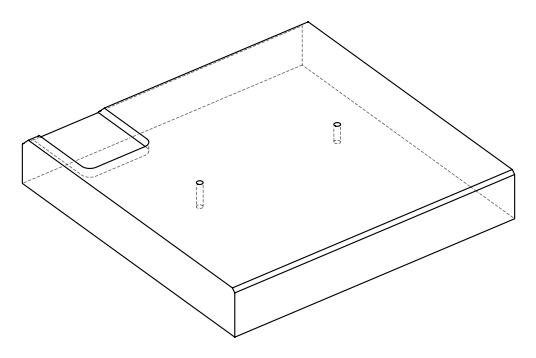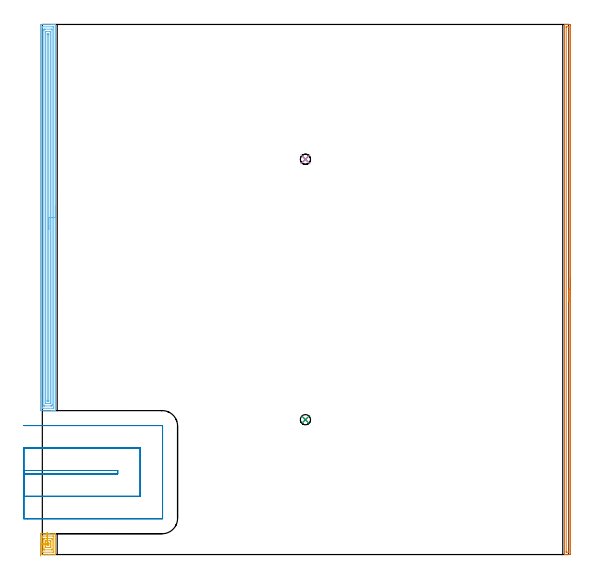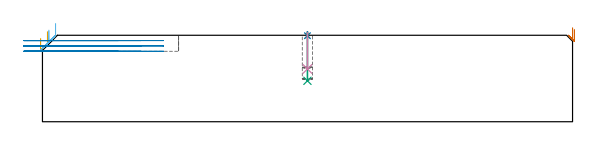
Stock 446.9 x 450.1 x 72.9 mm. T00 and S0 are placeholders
(PLAN: 8 operations, 3 tool changes, 27.4 min)
(1 SPOT_DRILL | STEP1POCKET | NXT0321_9005460120000 | 0.03 min | 0 mm3)
(2 SPOT_DRILL_1 | STEP1POCKET_1 | NXT0321_9005460120000 | 0.03 min | 1 mm3)
(3 DRILL_BLIND_HOLE_INTO_CENTER | STEP1POCKET | NXT0301_058 | 0.16 min | 2202 mm3)
(4 DRILL_BLIND_HOLE_INTO_CENTER_1 | STEP1POCKET_1 | NXT0301_058 | 0.12 min | 1611 mm3)
(5 AREA_MILL | FG_CHAMFER_SURFACE | UGT0205_001 | 0.94 min | 1936 mm3)
(6 AREA_MILL_1 | FG_CHAMFER_SURFACE_1 | UGT0205_001 | 13.35 min | 26558 mm3)
(7 AREA_MILL_2 | FG_CHAMFER_SURFACE_2 | UGT0205_001 | 7.38 min | 5629 mm3)
(8 MILL_SLOT | SLOT_PARTIAL_RECTANGULAR | UGT0201_109 | Follow Part, ap 6.35, ae 75% | 5.4 min | 159928 mm3)
(TOOL NXT0321_9005460120000 | NC Spot Drill, 142deg, 12mm, Carbide, Uncoated | D12 PA142 FL30 Z2)
(TOOL NXT0301_058 | Carbide Drill 8.7mm [860.1-0870-026A1-MM 2214] | D8.7 PA140 FL47 Z2)
(TOOL UGT0205_001 | Chamfer Mill 20 x 3 x 45 deg. | D20 FL50 Z2)
(TOOL UGT0201_109 | End Mill 25.4 mm | D25.4 FL25 Z2)
(OP 1 SPOT_DRILL)
G17 G21 G94 G90
T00 M6
G54
G17 G0 G90 X223.4 Y114.5 S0 M3
G43 Z82.9 H0
G94 G81 G98 Z72.526 F250. R75.9
G80
M5
M2
(OP 2 SPOT_DRILL_1)
G17 G21 G94 G90
T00 M6
G54
G17 G0 G90 X223.4 Y335.6 S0 M3
G43 Z82.9 H0
G94 G81 G98 Z72.526 F250. R75.9
G80
M5
M2
(OP 3 DRILL_BLIND_HOLE_INTO_CENTER)
G17 G21 G94 G90
T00 M6
G54
G17 G0 G90 X223.4 Y114.5 S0 M3
G43 Z82.9 H1
G94 G81 G98 Z34.5 F250. R74.9
G80
M5
M2
(OP 4 DRILL_BLIND_HOLE_INTO_CENTER_1)
G17 G21 G94 G90
T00 M6
G54
G17 G0 G90 X223.4 Y335.6 S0 M3
G43 Z82.9 H1
G94 G81 G98 Z44.5 F250. R74.9
G80
M5
M2
(OP 5 AREA_MILL)
G17 G21 G94 G90
T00 M6
G54
G17 G0 G90 X-1.5 Y-1.15 S1061 M3
G43 Z82.9 H0
Z70.3
G94 G1 Y-1.112 Z69.428 F250.
Y-0.998 Z68.563
Y-0.809 Z67.712
Y-0.547 Z66.88
Y-0.213 Z66.074
Y0.19 Z65.3
Y0.658 Z64.564
Y1.19 Z63.872
Y1.779 Z63.229
Y2.422 Z62.64
Y3.114 Z62.108
Y3.85 Z61.64
Y4.624 Z61.237
Y5.43 Z60.903
Y6.262 Z60.641
Y7.114 Z60.452
Y7.978 Z60.338
Y8.85 Z60.3
Y16.881
X-1.498 Y17.234 Z60.302
X-1.491 Y17.694 Z60.305
X-1.434 Y17.698 Z60.362
X-0.967 Y17.7 Z60.828
X-0.499 Z61.297
X5.244 Z67.037
X6.081 Z67.88
X11.04 Y17.699 Z72.839
X11.095 Y17.69 Z72.894
X11.1 Y17.675 Z72.9
Y0.025
X11.095 Y0.01 Z72.894
X11.039 Y0. Z72.838
X6.081 Z67.88
X5.244 Z67.037
X-1.198 Z60.597
X-1.388 Y0.002 Z60.407
X-1.491 Y0.01 Z60.305
X-1.498 Y0.112 Z60.298
X-1.5 Y0.466 Z60.3
Y8.85
X-0.086 Z61.714
Y14.586
Y15.474
X-0.08 Y15.69 Z61.72
X0.576 Y15.699 Z62.376
X8.793 Y15.7 Z70.593
X9.451 Y15.697 Z71.251
X9.68 Y15.69 Z71.48
X9.686 Y15.463 Z71.486
Y2.226
X9.68 Y2.01 Z71.48
X9.024 Y2.001 Z70.824
X0.807 Y2. Z62.607
X0.149 Y2.003 Z61.949
X-0.08 Y2.01 Z61.72
X-0.086 Y2.231 Z61.714
Y2.237
Y8.85
X1.328 Z63.128
X1.329 Y12.821 Z63.129
Y13.185
X1.333 Y13.549 Z63.133
X1.335 Y13.652 Z63.135
X1.341 Y13.691 Z63.141
X1.364 Y13.693 Z63.164
X1.474 Y13.697 Z63.274
X1.695 Y13.7 Z63.495
X7.905 Z69.705
X8.126 Y13.698 Z69.926
X8.235 Y13.694 Z70.035
X8.259 Y13.69 Z70.059
X8.265 Y13.68 Z70.065
X8.268 Y13.648 Z70.068
X8.27 Y13.567 Z70.07
X8.271 Y13.34 Z70.071
X8.272 Y12.821 Z70.072
X8.271 Y4.515 Z70.071
X8.267 Y4.151 Z70.067
X8.265 Y4.048 Z70.065
X8.259 Y4.009 Z70.059
X8.236 Y4.007 Z70.036
X8.126 Y4.003 Z69.926
X7.905 Y4. Z69.705
X1.695 Z63.495
X1.474 Y4.002 Z63.274
X1.365 Y4.006 Z63.165
X1.341 Y4.01 Z63.141
X1.335 Y4.02 Z63.135
X1.332 Y4.052 Z63.132
X1.33 Y4.133 Z63.13
X1.329 Y4.36 Z63.129
X1.328 Y4.879 Z63.128
Y8.85
X2.743 Z64.543
Y10.896
Y11.056
X2.745 Y11.418 Z64.545
X2.747 Y11.598 Z64.547
X2.749 Y11.679 Z64.549
X2.831 Y11.691 Z64.631
X3.469 Y11.698 Z65.269
X3.709 Y11.7 Z65.509
X6.371 Z68.171
X6.817 Y11.696 Z68.617
X6.843 Y11.693 Z68.643
X6.851 Y11.689 Z68.651
X6.853 Y11.68 Z68.653
X6.856 Y11.615 Z68.656
X6.857 Y11.482 Z68.657
Y11.216
Y6.804
Y6.644
X6.855 Y6.283 Z68.655
X6.853 Y6.102 Z68.653
X6.851 Y6.021 Z68.651
X6.769 Y6.009 Z68.569
X6.131 Y6.002 Z67.931
X5.891 Y6. Z67.691
X3.229 Z65.029
X2.783 Y6.004 Z64.583
X2.757 Y6.007 Z64.557
X2.749 Y6.011 Z64.549
X2.747 Y6.02 Z64.547
X2.744 Y6.085 Z64.544
X2.743 Y6.218 Z64.543
Y6.484
Y8.85
X4.157 Y8.847 Z65.957
X4.158 Y9.291 Z65.958
X4.16 Y9.487 Z65.96
X4.164 Y9.679 Z65.964
X4.356 Y9.69 Z66.156
X4.835 Y9.698 Z66.635
X5.244 Z67.044
X5.381 Y9.696 Z67.181
X5.429 Y9.692 Z67.229
X5.436 Y9.689 Z67.236
X5.439 Y9.669 Z67.239
X5.441 Y9.622 Z67.241
X5.443 Y9.49 Z67.243
Y9.291
Y9.093
X5.442 Y8.409 Z67.242
X5.44 Y8.213 Z67.24
X5.436 Y8.022 Z67.236
X5.244 Y8.01 Z67.044
X4.765 Y8.002 Z66.565
X4.356 Z66.156
X4.219 Y8.004 Z66.019
X4.171 Y8.008 Z65.971
X4.164 Y8.011 Z65.964
X4.161 Y8.031 Z65.961
X4.159 Y8.078 Z65.959
X4.157 Y8.21 Z65.957
Y8.409
Y8.607
Y8.847
X4.159 Y9.719 Z65.997
X4.161 Y10.583 Z66.113
X4.163 Y11.435 Z66.303
X4.164 Y12.266 Z66.567
X4.166 Y13.071 Z66.903
X4.168 Y13.844 Z67.307
X4.169 Y14.579 Z67.778
X4.17 Y15.27 Z68.31
X4.172 Y15.912 Z68.901
X4.173 Y16.5 Z69.545
X4.174 Y17.03 Z70.238
X4.175 Y17.497 Z70.975
X4.176 Y17.898 Z71.75
Y18.231 Z72.556
X4.177 Y18.491 Z73.389
Y18.678 Z74.241
X4.178 Y18.79 Z75.106
Y18.827 Z75.978
G0 Z82.9
M5
M2
(OP 6 AREA_MILL_1)
G17 G21 G94 G90
T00 M6
G54
G17 G0 G90 X11.1 Y296.15 S1061 M3
G43 Z82.9 H0
G94 G1 Y296.112 Z82.028 F250.
Y295.998 Z81.163
Y295.809 Z80.312
Y295.547 Z79.48
Y295.213 Z78.674
Y294.81 Z77.9
Y294.341 Z77.164
Y293.81 Z76.472
Y293.221 Z75.829
Y292.578 Z75.239
Y291.886 Z74.708
Y291.15 Z74.24
Y290.376 Z73.837
Y289.57 Z73.503
Y288.738 Z73.241
Y287.886 Z73.052
Y287.022 Z72.938
Y286.15 Z72.9
Y122.361
X11.097 Y122.21 Z72.888
X11.069 Y122.207 Z72.86
X10.716 Y122.2 Z72.515
X10.32 Z72.119
X9.68 Z71.475
X8.473 Z70.269
X7.905 Z69.699
X-0.967 Y122.201 Z60.83
X-1.198 Y122.203 Z60.599
X-1.492 Y122.208 Z60.306
X-1.494 Y122.277 Z60.303
X-1.499 Y122.807 Z60.301
X-1.5 Y123.343 Z60.3
Y449.136
X-1.499 Y449.493 Z60.301
X-1.494 Y450.023 Z60.303
X-1.492 Y450.092 Z60.306
X-0.967 Y450.1 Z60.83
X7.905 Z69.7
X8.473 Z70.269
X8.793 Z70.589
X9.36 Z71.156
X9.68 Z71.475
X10.32 Z72.119
X10.716 Z72.515
X11.069 Y450.093 Z72.86
X11.097 Y450.09 Z72.888
X11.1 Y449.939 Z72.9
Y286.15
X9.686 Z71.486
Y124.592
X9.68 Y124.21 Z71.48
X9.182 Y124.201 Z70.982
X0.807 Y124.2 Z62.607
X0.309 Y124.201 Z62.109
X-0.08 Y124.21 Z61.72
X-0.086 Y124.592 Z61.714
Y124.598
Y447.708
X-0.08 Y448.09 Z61.72
X0.418 Y448.099 Z62.218
X8.793 Y448.1 Z70.593
X9.291 Y448.099 Z71.091
X9.68 Y448.09 Z71.48
X9.686 Y447.708 Z71.486
Y286.15
X8.271 Z70.071
Y127.27
X8.269 Y126.904 Z70.069
X8.264 Y126.378 Z70.064
X8.252 Y126.21 Z70.052
X8.08 Y126.202 Z69.88
X7.905 Y126.201 Z69.705
X7.195 Y126.2 Z68.995
X1.695 Y126.201 Z63.495
X1.518 Y126.204 Z63.318
X1.401 Y126.21 Z63.201
X1.335 Y126.219 Z63.135
X1.333 Y126.256 Z63.133
X1.33 Y126.378 Z63.13
X1.329 Y126.746 Z63.129
Y445.03
X1.33 Y445.396 Z63.13
X1.336 Y445.922 Z63.136
X1.348 Y446.09 Z63.148
X1.52 Y446.098 Z63.32
X1.695 Y446.099 Z63.495
X2.405 Y446.1 Z64.205
X7.905 Y446.099 Z69.705
X8.082 Y446.095 Z69.882
X8.199 Y446.09 Z69.999
X8.265 Y446.081 Z70.065
X8.267 Y446.044 Z70.067
X8.269 Y445.922 Z70.069
X8.271 Y445.554 Z70.071
Y286.15
X6.857 Z68.657
Y129.055
X6.853 Y128.329 Z68.653
X6.85 Y128.223 Z68.65
X6.844 Y128.209 Z68.644
X6.821 Y128.206 Z68.621
X6.768 Y128.203 Z68.568
X6.556 Y128.201 Z68.356
X6.131 Y128.2 Z67.931
X3.432 Z65.232
X3.032 Y128.206 Z64.832
X2.832 Y128.21 Z64.632
X2.749 Y128.22 Z64.549
X2.743 Y129.055 Z64.543
Y443.245
X2.747 Y443.971 Z64.547
X2.75 Y444.077 Z64.55
X2.756 Y444.091 Z64.556
X2.779 Y444.094 Z64.579
X2.831 Y444.097 Z64.631
X3.044 Y444.099 Z64.844
X3.469 Y444.1 Z65.269
X6.168 Z67.968
X6.568 Y444.094 Z68.368
X6.768 Y444.09 Z68.568
X6.85 Y444.079 Z68.65
X6.857 Y443.245 Z68.657
Y286.15
X5.443 Z67.243
Y130.64
X5.442 Y130.439 Z67.242
X5.44 Y130.306 Z67.24
X5.436 Y130.21 Z67.236
X5.402 Y130.206 Z67.202
X5.244 Y130.202 Z67.044
X4.993 Y130.2 Z66.793
X4.265 Z66.065
X4.209 Y130.201 Z66.009
X4.179 Y130.205 Z65.979
X4.168 Y130.209 Z65.968
X4.164 Y130.24 Z65.964
X4.158 Y130.64 Z65.958
X4.157 Y130.841 Z65.957
Y131.041
Y441.66
X4.158 Y441.861 Z65.958
X4.16 Y441.994 Z65.96
X4.164 Y442.09 Z65.964
X4.198 Y442.094 Z65.998
X4.356 Y442.098 Z66.156
X4.607 Y442.1 Z66.407
X5.335 Z67.135
X5.391 Y442.099 Z67.191
X5.421 Y442.095 Z67.221
X5.432 Y442.091 Z67.232
X5.436 Y442.06 Z67.236
X5.442 Y441.66 Z67.242
X5.443 Y441.459 Z67.243
Y441.259
Y286.15
Y285.278 Z67.281
Y284.413 Z67.395
Y283.562 Z67.584
Y282.73 Z67.846
Y281.924 Z68.18
Y281.15 Z68.583
Y280.414 Z69.051
Y279.722 Z69.583
Y279.079 Z70.172
Y278.49 Z70.815
Y277.958 Z71.507
Y277.49 Z72.243
Y277.087 Z73.017
Y276.753 Z73.823
Y276.491 Z74.655
Y276.302 Z75.507
Y276.188 Z76.371
Y276.15 Z77.243
G0 Z82.9
M5
M2
(OP 7 AREA_MILL_2)
G17 G21 G94 G90
T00 M6
G54
G17 G0 G90 X448.4 Y235.05 S1061 M3
G43 Z82.9 H0
Z77.9
G94 G1 Y235.012 Z77.028 F250.
Y234.898 Z76.163
Y234.709 Z75.312
Y234.447 Z74.48
Y234.113 Z73.674
Y233.71 Z72.9
Y233.242 Z72.164
Y232.71 Z71.472
Y232.121 Z70.829
Y231.478 Z70.24
Y230.786 Z69.708
Y230.05 Z69.24
Y229.276 Z68.837
Y228.47 Z68.503
Y227.638 Z68.241
Y226.787 Z68.052
Y225.922 Z67.938
Y225.05 Z67.9
Y0.629
X448.398 Y0.303
X448.393 Y0.01 Z67.903
X448.08 Y0. Z68.216
X446.336 Z69.958
X445.818 Z70.479
X445.464 Z70.832
X444.946 Z71.35
X444.592 Z71.703
X443.66 Z72.64
X443.53 Z72.762
X443.502 Y0.001 Z72.789
X443.403 Y0.01 Z72.888
X443.4 Y0.182 Z72.9
Y449.919
X443.403 Y450.09 Z72.888
X443.528 Y450.098 Z72.764
X443.66 Y450.1 Z72.64
X443.884 Z72.416
X444.592 Z71.703
X445.818 Z70.479
X446.336 Z69.958
X446.949 Z69.346
X447.208 Z69.087
X447.821 Z68.475
X448.08 Y450.097 Z68.216
X448.393 Y450.09 Z67.903
X448.398 Y449.797 Z67.9
X448.4 Y449.471
Y449.143
Y225.05
X446.986 Z69.314
Y2.645
X446.985 Y2.417 Z69.315
X446.981 Y2.084 Z69.319
X446.979 Y2.01 Z69.321
X446.878 Y2.005 Z69.422
X446.742 Y2.001 Z69.558
X444.997 Z71.303
X444.855 Y2.007 Z71.445
X444.827 Y2.009 Z71.473
X444.821 Y2.059 Z71.479
X444.817 Y2.186 Z71.483
X444.815 Y2.417 Z71.485
X444.814 Y447.455 Z71.486
X444.815 Y447.683 Z71.485
X444.819 Y448.016 Z71.481
X444.821 Y448.09 Z71.479
X444.922 Y448.095 Z71.378
X445.058 Y448.099 Z71.242
X446.803 Z69.497
X446.945 Y448.093 Z69.355
X446.973 Y448.091 Z69.327
X446.979 Y448.041 Z69.321
X446.983 Y447.914 Z69.317
X446.985 Y447.683 Z69.315
X446.986 Y225.05 Z69.314
Y224.178 Z69.352
Y223.314 Z69.466
Y222.462 Z69.655
Y221.63 Z69.917
Y220.824 Z70.251
Y220.05 Z70.654
Y219.314 Z71.123
Y218.622 Z71.654
Y217.979 Z72.243
Y217.39 Z72.886
Y216.858 Z73.578
Y216.39 Z74.314
Y215.987 Z75.088
Y215.653 Z75.894
Y215.391 Z76.726
Y215.202 Z77.578
Y215.088 Z78.443
Y215.05 Z79.314
G0 Z82.9
M5
M2
(OP 8 MILL_SLOT)
G17 G21 G94 G90
T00 M6
G54
G17 G0 G90 X-15.7 Y68.5 S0 M3
G43 Z82.9 H0
Z68.4
G94 G1 X-12.7 F250.
X64. F500.
Y71.4
X-12.7
X-15.7 F250.
Y49.45
X-12.7
X83.05 F500.
Y90.45
X-12.7
X-15.7 F250.
Y30.4
X-12.7
X101.8 F500.
G3 X102.1 Y30.7 R0.3
G1 Y109.2
G3 X101.8 Y109.5 R0.3
G1 X-12.7
X-15.7 F250.
G0 Y68.5 Z63.9
G1 X-12.7
X64. F500.
Y71.4
X-12.7
X-15.7 F250.
Y49.45
X-12.7
X83.05 F500.
Y90.45
X-12.7
X-15.7 F250.
Y30.4
X-12.7
X101.8 F500.
G3 X102.1 Y30.7 R0.3
G1 Y109.2
G3 X101.8 Y109.5 R0.3
G1 X-12.7
X-15.7 F250.
G0 Y68.5 Z59.4
G1 X-12.7
X64. F500.
Y71.4
X-12.7
X-15.7 F250.
Y49.45
X-12.7
X83.05 F500.
Y90.45
X-12.7
X-15.7 F250.
Y30.4
X-12.7
X101.8 F500.
G3 X102.1 Y30.7 R0.3
G1 Y109.2
G3 X101.8 Y109.5 R0.3
G1 X-12.7
X-15.7 F250.
G0 Z82.9
M5
M2
